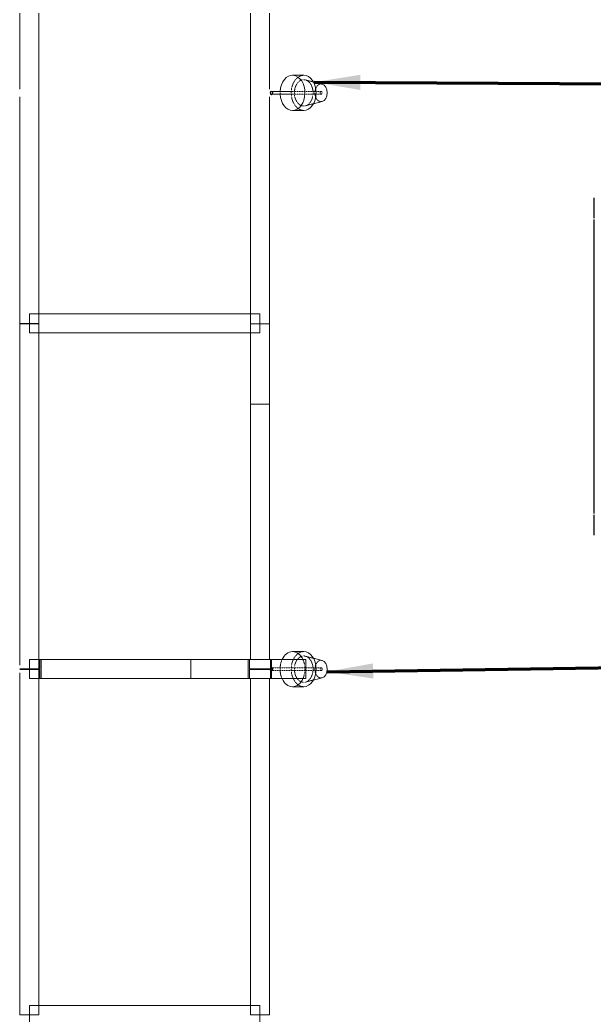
# Model space of a CAD drawing. Header units: inches. Extents: x 9 to 553326, y 5 to 186380.
# Drawn here: x 176883 to 181865, y 83719 to 92353 of the extents above; entities that cross this region are included whole.
import ezdxf

# ---------------------------------------------------------------- set-up
doc = ezdxf.new("R2010")
doc.units = ezdxf.units.IN
doc.header["$MEASUREMENT"] = 0
doc.linetypes.add('LIGHTINGLAYOUTPROGRESSUNIT-EMBED 1_DWG$0$HIDDEN2', pattern=[0.1875, 0.125, -0.0625])
doc.layers.add('CABLEROUTEALL-EMBED 1_DWG$0$DwgTemplate', color=7, linetype='Continuous')
doc.layers.add('Pointers', color=136, linetype='Continuous')
doc.layers.add('Layout', color=6, linetype='Continuous', lineweight=20)
doc.layers.add('Pipe Rack Lighting', color=1, linetype='Continuous', lineweight=5)
doc.styles.add('HZTXT', font='txt_qlt.shx', dxfattribs={"width": 0.7, "bigfont": 'hztxt.shx'})
doc.dimstyles.new('ISO-25', dxfattribs={"dimtxt": 2.5, "dimasz": 2.5, "dimexe": 1.25, "dimexo": 0.625, "dimtad": 1, "dimtxsty": 'HZTXT', "dimcen": 2.5, "dimclrd": 256, "dimclre": 256, "dimclrt": 256, "dimadec": 4, "dimazin": 0, "dimtfac": 1, "dimtmove": 0, "dimatfit": 3, "dimfxl": 1, "dimlwd": -1, "dimlwe": -1, "dimarcsym": 0})

msp = doc.modelspace()

# ---------------------------------------------------------------- linework, layer by layer
at = {"layer": 'CABLEROUTEALL-EMBED 1_DWG$0$DwgTemplate', "color": 252, "linetype": 'Continuous'}
for p, q in [((181864.9, 90632.1), (181864.9, 90808.1)), ((181864.9, 88070.4), (181864.9, 90620.1)), ((181864.9, 87882.4), (181864.9, 88058.4))]:
    msp.add_line(p, q, dxfattribs=at)
at = {"layer": 'Layout', "color": 6, "linetype": 'Continuous'}
for p, q in [((176882.9, 92719.9), (176882.9, 91753.3)), ((177048, 92719.9), (177048, 89720.2)), ((178882.7, 92637.4), (178882.7, 89020.3)), ((179047.8, 92637.4), (179047.8, 91753.3)), ((176882.9, 91686.7), (176882.9, 89720.2)), ((179047.8, 91686.7), (179047.8, 89020.3)), ((176965.5, 89802.8), (178965.3, 89802.8)), ((176965.5, 89637.7), (176965.5, 89802.8)), ((178965.3, 89802.8), (178965.3, 89637.7)), ((177048, 89720.2), (176882.9, 89720.2)), ((176882.9, 89717.1), (177048, 89717.1)), ((176882.9, 89717.1), (176882.9, 86753.9)), ((177048, 89717.1), (177048, 86720.6)), ((178882.7, 89717.1), (179047.8, 89717.1)), ((178882.7, 89717.1), (178882.7, 86803.1)), ((179047.8, 89717.1), (179047.8, 86803.1)), ((176965.5, 89637.7), (178965.3, 89637.7)), ((179047.8, 89020.3), (178882.7, 89020.3)), ((176965.5, 86638), (176965.5, 86803.1)), ((176965.5, 86803.1), (178365.3, 86803.1)), ((177056, 86803.1), (177056, 86723.7)), ((177066.2, 86803.1), (177056, 86803.1)), ((177066.2, 86638), (177066.2, 86803.1)), ((178365.3, 86638), (178365.3, 86803.1)), ((178365.3, 86803.1), (179365.2, 86803.1)), ((178864.6, 86803.1), (178864.6, 86638)), ((178874.7, 86803.1), (178864.6, 86803.1)), ((178874.7, 86723.7), (178874.7, 86803.1)), ((179066, 86803.1), (179055.8, 86803.1)), ((179055.8, 86803.1), (179055.8, 86723.7)), ((179066, 86638), (179066, 86803.1)), ((179365.2, 86803.1), (179365.2, 86638)), ((176882.9, 86687.2), (176882.9, 83720.9)), ((177056, 86723.7), (176883.3, 86723.7)), ((176883.3, 86720.6), (177048, 86720.6)), ((177048, 86720.6), (176883.3, 86720.6)), ((176883.3, 86717.5), (177056, 86717.5)), ((177048, 86720.6), (177048, 83720.9)), ((177056, 86717.5), (177056, 86638)), ((179055.8, 86723.7), (178874.7, 86723.7)), ((178874.7, 86717.5), (179055.8, 86717.5)), ((178874.7, 86638), (178874.7, 86717.5)), ((179055.8, 86717.5), (179055.8, 86638)), ((176965.5, 86638), (178365.3, 86638)), ((177056, 86638), (177066.2, 86638)), ((178365.3, 86638), (179365.2, 86638)), ((178864.6, 86638), (178874.7, 86638)), ((178882.7, 86638), (178882.7, 83720.9)), ((179047.8, 86638), (179047.8, 83720.9)), ((179055.8, 86638), (179066, 86638)), ((176965.5, 83638.4), (176965.5, 83803.5)), ((176965.5, 83803.5), (178965.3, 83803.5)), ((178965.3, 83803.5), (178965.3, 83638.4)), ((177048, 83720.9), (176882.9, 83720.9)), ((179047.8, 83720.9), (178882.7, 83720.9))]:
    msp.add_line(p, q, dxfattribs=at)
at = {"layer": 'Pipe Rack Lighting', "linetype": 'Continuous'}
for p, q in [((179345.4, 91872.4), (179248.4, 91872.4)), ((179505.9, 91795), (179429.9, 91814.5)), ((179248.4, 91732.7), (179065.2, 91732.7)), ((179248.4, 91707.3), (179065.2, 91707.3)), ((179505.9, 91645), (179429.9, 91625.6)), ((179345.4, 91567.6), (179248.4, 91567.6)), ((179345.4, 86873), (179248.4, 86873)), ((179505.9, 86795.5), (179429.9, 86815)), ((179505.9, 86645.6), (179429.9, 86626.1)), ((179345.4, 86568.2), (179248.4, 86568.2))]:
    msp.add_line(p, q, dxfattribs=at)
at = {"layer": 'Pipe Rack Lighting', "linetype": 'LIGHTINGLAYOUTPROGRESSUNIT-EMBED 1_DWG$0$HIDDEN2'}
for p, q in [((179429.9, 91814.5), (179359.8, 91832.5)), ((179496.2, 91732.7), (179248.4, 91732.7)), ((179496.2, 91707.3), (179248.4, 91707.3)), ((179429.9, 91625.6), (179359.8, 91607.6)), ((179429.9, 86815), (179359.8, 86833)), ((179248.4, 86733.3), (179065.2, 86733.3)), ((179248.4, 86707.9), (179065.2, 86707.9)), ((179496.2, 86733.3), (179248.4, 86733.3)), ((179496.2, 86707.9), (179248.4, 86707.9)), ((179429.9, 86626.1), (179359.8, 86608.1))]:
    msp.add_line(p, q, dxfattribs=at)
at = {"layer": 'Pipe Rack Lighting', "linetype": 'Continuous'}
for centre, major_axis, start_param, end_param in [((179248.4, 91720), (0, 152.4), 3.141593, 7.770552), ((179345.4, 91720), (0, 152.4), 3.141593, 6.283185), ((179496.2, 91720), (0, 76.2), 3.321127, 6.103651), ((179248.4, 91720), (0, -152.4), 4.795819, 6.283185), ((179248.4, 86720.6), (0, 152.4), 5.284808, 7.281563), ((179345.4, 86720.6), (0, 152.4), 3.141593, 6.283185), ((179496.2, 86720.6), (0, 76.2), 3.321127, 6.103651), ((179248.4, 86720.6), (0, -152.4), 5.284808, 6.283185), ((179248.4, 86720.6), (0, -152.4), 0, 0.998378)]:
    msp.add_ellipse(centre, major_axis=major_axis, ratio=0.707107, start_param=start_param, end_param=end_param, dxfattribs=at)
at = {"layer": 'Pipe Rack Lighting', "linetype": 'LIGHTINGLAYOUTPROGRESSUNIT-EMBED 1_DWG$0$HIDDEN2'}
for centre, major_axis, start_param, end_param in [((179345.4, 91720), (0, -152.4), 3.141593, 6.283185), ((179496.2, 91720), (0, -76.2), 2.962058, 6.283185), ((179248.4, 91720), (0, 152.4), 1.487366, 1.654226), ((179496.2, 91720), (0, -76.2), 0, 0.179534), ((179345.4, 86720.6), (0, -152.4), 3.141593, 6.283185), ((179248.4, 86720.6), (0, 152.4), 0.998378, 1.487366), ((179248.4, 86720.6), (0, -152.4), 0.998378, 2.143215), ((179496.2, 86720.6), (0, -76.2), 2.962058, 6.283185), ((179248.4, 86720.6), (0, 152.4), 1.487366, 1.654226), ((179248.4, 86720.6), (0, 152.4), 1.654226, 2.143215), ((179496.2, 86720.6), (0, -76.2), 0, 0.179534)]:
    msp.add_ellipse(centre, major_axis=major_axis, ratio=0.707107, start_param=start_param, end_param=end_param, dxfattribs=at)
for centre, major_axis in [((179345.4, 91720), (0, -114.3)), ((179496.2, 91720), (0, -12.7)), ((179345.4, 86720.6), (0, -114.3)), ((179065.2, 86720.6), (0, 15.9)), ((179065.2, 86720.6), (0, 15.9)), ((179065.2, 86720.6), (0, -12.7)), ((179496.2, 86720.6), (0, -12.7))]:
    msp.add_ellipse(centre, major_axis=major_axis, ratio=0.707107, dxfattribs=at)
at = {"layer": 'Pipe Rack Lighting', "linetype": 'Continuous'}
for major_axis in [(0, 15.9), (0, 15.9), (0, -12.7)]:
    msp.add_ellipse((179065.2, 91720), major_axis=major_axis, ratio=0.707107, dxfattribs=at)

# ---------------------------------------------------------------- leaders
at = {"layer": 'Pointers'}
for points in [[(179435.9, 91812.9), (182688.4, 91795.6)], [(179547.8, 86698.6), (182688.4, 86745)]]:
    msp.add_leader(points, dimstyle='ISO-25', override={"dimasz": 400, "dimtad": 0, "dimclrd": 136, "dimlwd": 65534}, dxfattribs=at)

doc.saveas('drawing.dxf')
